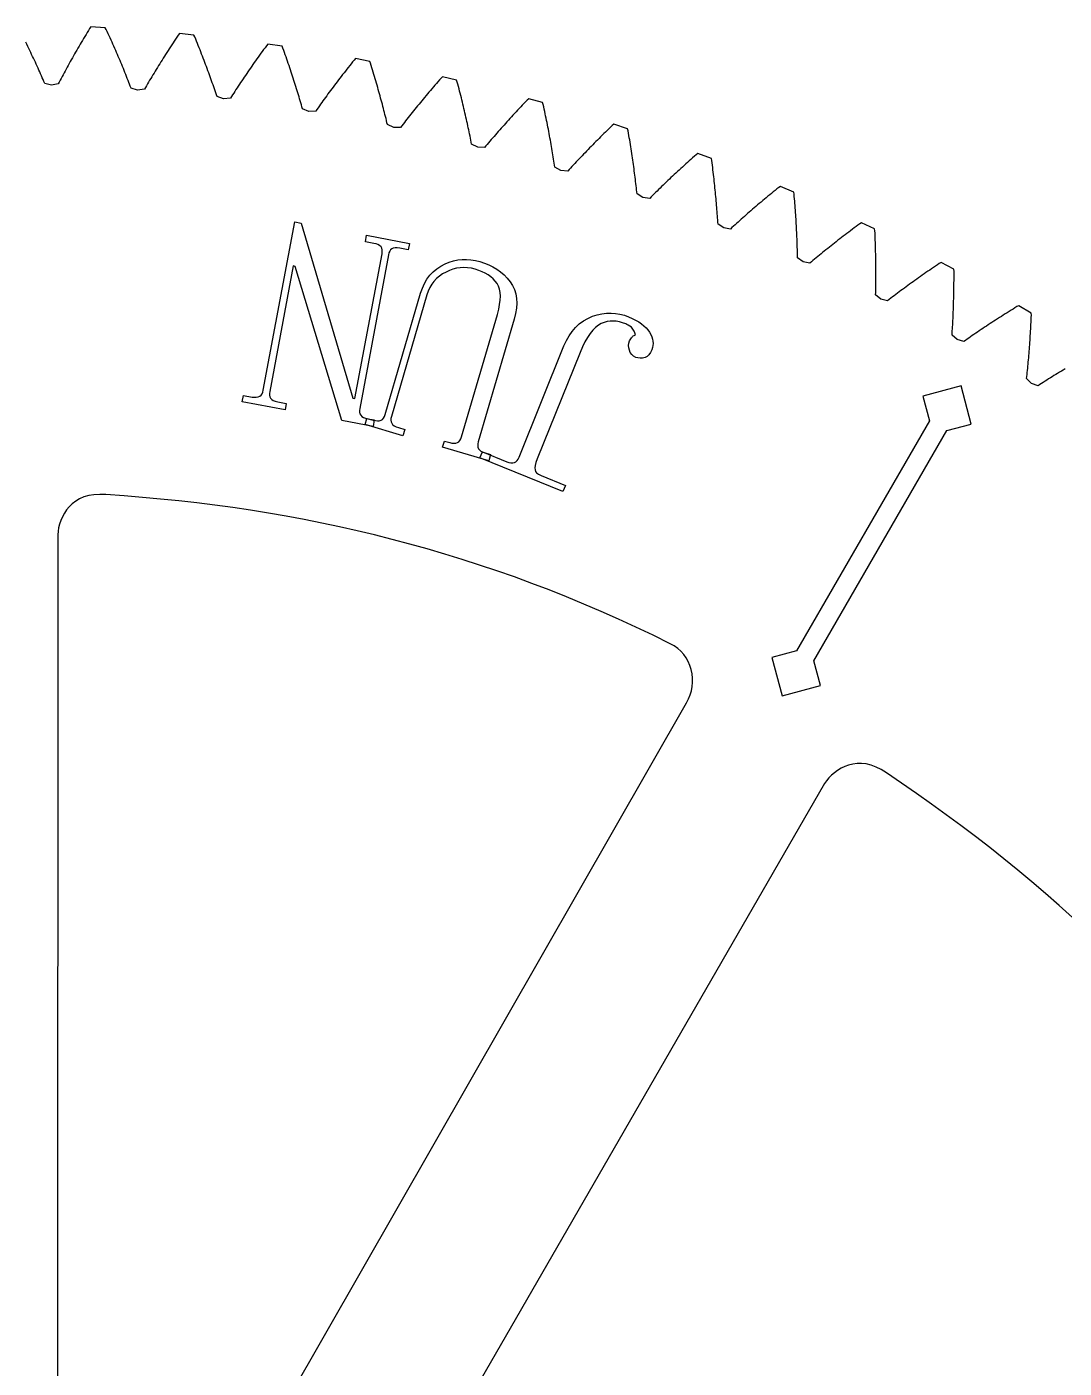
# Model space of a CAD drawing. Extents: x -19 to 488, y 50 to 261.
# Drawn here: x 87.9 to 140.4, y 191.1 to 258.8 of the extents above; entities that cross this region are included whole.
import ezdxf

# ---------------------------------------------------------------- set-up
doc = ezdxf.new("R2010")
doc.units = 0
doc.layers.get('0').update_dxf_attribs({"linetype": 'CONTINUOUS'})

msp = doc.modelspace()

# ---------------------------------------------------------------- linework, layer by layer
at = {"color": 5}
for p, q in [((91.173622, 258.826459), (91.112351, 258.743234)), ((91.903279, 258.783674), (91.173622, 258.826459)), ((90.749498, 258.141929), (90.690824, 258.042787)), ((90.808708, 258.241384), (90.749498, 258.141929)), ((90.868427, 258.341152), (90.808708, 258.241384)), ((90.928625, 258.4412), (90.868427, 258.341152)), ((90.989359, 258.541583), (90.928625, 258.4412)), ((91.050601, 258.642255), (90.989359, 258.541583)), ((91.112351, 258.743234), (91.050601, 258.642255)), ((91.954418, 258.693871), (91.903279, 258.783674)), ((92.003948, 258.586375), (91.954418, 258.693871)), ((92.052998, 258.479241), (92.003948, 258.586375)), ((92.101597, 258.372448), (92.052998, 258.479241)), ((92.149716, 258.266053), (92.101597, 258.372448)), ((92.197355, 258.159991), (92.149716, 258.266053)), ((92.244542, 258.054299), (92.197355, 258.159991)), ((95.457642, 258.206049), (95.392646, 258.108372)), ((95.523146, 258.303981), (95.457642, 258.206049)), ((95.589186, 258.402225), (95.523146, 258.303981)), ((95.653984, 258.482743), (95.589186, 258.402225)), ((96.38113, 258.4086), (95.653984, 258.482743)), ((96.428346, 258.316681), (96.38113, 258.4086)), ((96.473219, 258.207153), (96.428346, 258.316681)), ((96.517612, 258.097987), (96.473219, 258.207153)), ((87.937916, 257.943134), (87.88768, 258.045663)), ((87.9877, 257.840967), (87.937916, 257.943134)), ((88.037004, 257.739172), (87.9877, 257.840967)), ((88.085828, 257.63771), (88.037004, 257.739172)), ((88.134173, 257.536618), (88.085828, 257.63771)), ((88.182066, 257.435868), (88.134173, 257.536618)), ((90.349138, 257.454551), (90.293935, 257.357636)), ((90.404848, 257.551805), (90.349138, 257.454551)), ((90.461039, 257.649369), (90.404848, 257.551805)), ((90.517737, 257.747241), (90.461039, 257.649369)), ((90.574944, 257.845457), (90.517737, 257.747241)), ((90.63263, 257.94395), (90.574944, 257.845457)), ((90.690824, 258.042787), (90.63263, 257.94395)), ((92.29125, 257.948976), (92.244542, 258.054299)), ((92.337478, 257.844015), (92.29125, 257.948976)), ((92.383283, 257.739451), (92.337478, 257.844015)), ((92.428608, 257.635227), (92.383283, 257.739451)), ((92.473481, 257.5314), (92.428608, 257.635227)), ((92.517874, 257.427935), (92.473481, 257.5314)), ((95.013622, 257.528377), (94.952267, 257.432732)), ((95.075513, 257.624336), (95.013622, 257.528377)), ((95.137884, 257.720571), (95.075513, 257.624336)), ((95.200792, 257.817091), (95.137884, 257.720571)), ((95.264235, 257.913896), (95.200792, 257.817091)), ((95.328187, 258.011006), (95.264235, 257.913896)), ((95.392646, 258.108372), (95.328187, 258.011006)), ((96.561554, 257.989221), (96.517612, 258.097987)), ((96.605045, 257.880845), (96.561554, 257.989221)), ((96.648084, 257.772838), (96.605045, 257.880845)), ((96.690671, 257.66523), (96.648084, 257.772838)), ((96.732807, 257.557983), (96.690671, 257.66523)), ((96.774491, 257.451136), (96.732807, 257.557983)), ((99.769603, 257.48929), (99.701531, 257.395027)), ((99.838183, 257.583809), (99.769603, 257.48929)), ((99.907327, 257.678604), (99.838183, 257.583809)), ((99.97698, 257.773629), (99.907327, 257.678604)), ((100.047196, 257.868907), (99.97698, 257.773629)), ((100.11541, 257.946574), (100.047196, 257.868907)), ((100.838689, 257.841252), (100.11541, 257.946574)), ((100.881897, 257.747354), (100.838689, 257.841252)), ((100.922001, 257.635989), (100.881897, 257.747354)), ((100.961681, 257.52505), (100.922001, 257.635989)), ((101.00091, 257.414473), (100.961681, 257.52505)), ((88.22948, 257.335507), (88.182066, 257.435868)), ((88.276441, 257.23549), (88.22948, 257.335507)), ((88.322923, 257.135835), (88.276441, 257.23549)), ((88.368982, 257.036549), (88.322923, 257.135835)), ((88.414561, 256.937633), (88.368982, 257.036549)), ((88.459688, 256.839081), (88.414561, 256.937633)), ((88.504364, 256.740893), (88.459688, 256.839081)), ((89.972907, 256.783), (89.921091, 256.688399)), ((90.025203, 256.877943), (89.972907, 256.783)), ((90.077979, 256.973221), (90.025203, 256.877943)), ((90.131234, 257.068838), (90.077979, 256.973221)), ((90.184997, 257.164762), (90.131234, 257.068838)), ((90.239212, 257.261028), (90.184997, 257.164762)), ((90.293935, 257.357636), (90.239212, 257.261028)), ((92.561845, 257.324839), (92.517874, 257.427935)), ((92.605363, 257.222141), (92.561845, 257.324839)), ((92.648402, 257.119833), (92.605363, 257.222141)), ((92.691018, 257.017866), (92.648402, 257.119833)), ((92.733182, 256.916325), (92.691018, 257.017866)), ((92.774922, 256.815145), (92.733182, 256.916325)), ((92.816212, 256.714336), (92.774922, 256.815145)), ((94.594748, 256.86513), (94.536949, 256.77157)), ((94.653083, 256.958969), (94.594748, 256.86513)), ((94.711898, 257.053118), (94.653083, 256.958969)), ((94.77125, 257.147578), (94.711898, 257.053118)), ((94.831081, 257.24232), (94.77125, 257.147578)), ((94.89142, 257.337369), (94.831081, 257.24232)), ((94.952267, 257.432732), (94.89142, 257.337369)), ((96.815752, 257.344682), (96.774491, 257.451136)), ((96.856533, 257.238623), (96.815752, 257.344682)), ((96.896891, 257.132959), (96.856533, 257.238623)), ((96.936825, 257.02769), (96.896891, 257.132959)), ((96.976308, 256.922788), (96.936825, 257.02769)), ((97.015368, 256.818306), (96.976308, 256.922788)), ((97.053976, 256.714223), (97.015368, 256.818306)), ((99.304275, 256.835099), (99.2399, 256.74273)), ((99.369158, 256.927727), (99.304275, 256.835099)), ((99.434577, 257.02066), (99.369158, 256.927727)), ((99.500532, 257.113849), (99.434577, 257.02066)), ((99.566995, 257.207321), (99.500532, 257.113849)), ((99.633995, 257.301047), (99.566995, 257.207321)), ((99.701531, 257.395027), (99.633995, 257.301047)), ((101.039687, 257.304324), (101.00091, 257.414473)), ((101.078041, 257.194568), (101.039687, 257.304324)), ((101.115944, 257.085207), (101.078041, 257.194568)), ((101.153451, 256.976269), (101.115944, 257.085207)), ((101.190479, 256.867723), (101.153451, 256.976269)), ((101.227111, 256.759607), (101.190479, 256.867723)), ((104.184461, 256.776992), (104.11241, 256.685747)), ((104.257049, 256.86846), (104.184461, 256.776992)), ((104.330201, 256.960179), (104.257049, 256.86846)), ((104.403889, 257.052127), (104.330201, 256.960179)), ((104.478142, 257.144329), (104.403889, 257.052127)), ((104.549629, 257.21898), (104.478142, 257.144329)), ((105.267687, 257.082607), (104.549629, 257.21898)), ((105.306831, 256.986962), (105.267687, 257.082607)), ((105.342109, 256.873989), (105.306831, 256.986962)), ((105.376963, 256.76141), (105.342109, 256.873989)), ((88.548588, 256.643075), (88.504364, 256.740893)), ((88.592361, 256.545626), (88.548588, 256.643075)), ((88.635682, 256.44857), (88.592361, 256.545626)), ((88.67858, 256.351878), (88.635682, 256.44857)), ((88.720998, 256.255583), (88.67858, 256.351878)), ((88.762992, 256.159631), (88.720998, 256.255583)), ((88.804564, 256.064096), (88.762992, 256.159631)), ((89.62013, 256.127881), (89.571616, 256.035679)), ((89.669123, 256.220447), (89.62013, 256.127881)), ((89.718569, 256.313354), (89.669123, 256.220447)), ((89.768494, 256.406601), (89.718569, 256.313354)), ((89.818899, 256.500185), (89.768494, 256.406601)), ((89.869755, 256.594112), (89.818899, 256.500185)), ((89.921091, 256.688399), (89.869755, 256.594112)), ((92.857049, 256.613952), (92.816212, 256.714336)), ((92.897463, 256.51393), (92.857049, 256.613952)), ((92.937426, 256.414308), (92.897463, 256.51393)), ((92.976965, 256.315079), (92.937426, 256.414308)), ((93.016081, 256.216242), (92.976965, 256.315079)), ((93.054774, 256.117803), (93.016081, 256.216242)), ((93.093015, 256.01973), (93.054774, 256.117803)), ((94.146043, 256.125564), (94.092166, 256.03455)), ((94.200399, 256.216891), (94.146043, 256.125564)), ((94.255263, 256.308557), (94.200399, 256.216891)), ((94.310606, 256.400533), (94.255263, 256.308557)), ((94.366458, 256.492819), (94.310606, 256.400533)), ((94.42279, 256.585445), (94.366458, 256.492819)), ((94.479601, 256.678352), (94.42279, 256.585445)), ((94.536949, 256.77157), (94.479601, 256.678352)), ((97.09216, 256.610534), (97.053976, 256.714223)), ((97.129922, 256.507272), (97.09216, 256.610534)), ((97.16726, 256.404374), (97.129922, 256.507272)), ((97.204174, 256.301899), (97.16726, 256.404374)), ((97.240666, 256.199845), (97.204174, 256.301899)), ((97.276734, 256.098191), (97.240666, 256.199845)), ((98.803725, 256.104005), (98.743443, 256.013888)), ((98.864488, 256.194398), (98.803725, 256.104005)), ((98.925758, 256.285076), (98.864488, 256.194398)), ((98.987565, 256.376039), (98.925758, 256.285076)), ((99.04988, 256.467278), (98.987565, 256.376039)), ((99.112702, 256.558806), (99.04988, 256.467278)), ((99.176033, 256.650641), (99.112702, 256.558806)), ((99.2399, 256.74273), (99.176033, 256.650641)), ((101.26332, 256.651883), (101.227111, 256.759607)), ((101.299106, 256.544582), (101.26332, 256.651883)), ((101.33444, 256.437676), (101.299106, 256.544582)), ((101.369379, 256.331191), (101.33444, 256.437676)), ((101.403895, 256.225132), (101.369379, 256.331191)), ((101.438016, 256.119468), (101.403895, 256.225132)), ((101.471713, 256.014258), (101.438016, 256.119468)), ((103.691419, 256.143403), (103.623121, 256.053907)), ((103.760225, 256.233178), (103.691419, 256.143403)), ((103.829595, 256.323207), (103.760225, 256.233178)), ((103.899502, 256.413459), (103.829595, 256.323207)), ((103.969916, 256.503995), (103.899502, 256.413459)), ((104.040895, 256.594733), (103.969916, 256.503995)), ((104.11241, 256.685747), (104.040895, 256.594733)), ((105.411394, 256.649283), (105.376963, 256.76141)), ((105.44543, 256.537552), (105.411394, 256.649283)), ((105.479015, 256.426246), (105.44543, 256.537552)), ((105.512176, 256.315361), (105.479015, 256.426246)), ((105.544942, 256.204896), (105.512176, 256.315361)), ((105.577313, 256.094861), (105.544942, 256.204896)), ((108.795662, 256.140863), (108.718079, 256.052158)), ((108.873809, 256.229763), (108.795662, 256.140863)), ((108.948429, 256.301278), (108.873809, 256.229763)), ((109.659968, 256.134146), (108.948429, 256.301278)), ((109.694963, 256.036889), (109.659968, 256.134146)), ((88.845684, 255.96893), (88.804564, 256.064096)), ((89.181838, 255.881247), (88.845684, 255.96893)), ((89.523581, 255.943813), (89.181838, 255.881247)), ((89.181838, 255.881247), (89.181838, 255.881247)), ((89.571616, 256.035679), (89.523581, 255.943813)), ((93.130861, 255.922081), (93.093015, 256.01973)), ((93.168256, 255.824859), (93.130861, 255.922081)), ((93.205255, 255.728), (93.168256, 255.824859)), ((93.537346, 255.625946), (93.205255, 255.728)), ((93.881431, 255.673757), (93.537346, 255.625946)), ((93.537346, 255.625946), (93.537346, 255.625946)), ((93.933388, 255.763444), (93.881431, 255.673757)), ((93.985825, 255.853501), (93.933388, 255.763444)), ((94.038742, 255.943872), (93.985825, 255.853501)), ((94.092166, 256.03455), (94.038742, 255.943872)), ((97.312378, 255.996927), (97.276734, 256.098191)), ((97.3476, 255.896089), (97.312378, 255.996927)), ((97.382426, 255.795649), (97.3476, 255.896089)), ((97.416857, 255.695655), (97.382426, 255.795649)), ((97.450837, 255.596033), (97.416857, 255.695655)), ((97.484449, 255.49686), (97.450837, 255.596033)), ((97.517639, 255.398079), (97.484449, 255.49686)), ((98.392443, 255.479529), (98.335688, 255.391535)), ((98.449678, 255.567864), (98.392443, 255.479529)), ((98.507448, 255.656457), (98.449678, 255.567864)), ((98.565699, 255.745385), (98.507448, 255.656457)), ((98.62443, 255.834593), (98.565699, 255.745385)), ((98.683696, 255.924088), (98.62443, 255.834593)), ((98.743443, 256.013888), (98.683696, 255.924088)), ((101.504987, 255.909441), (101.471713, 256.014258)), ((101.537866, 255.805047), (101.504987, 255.909441)), ((101.570322, 255.701076), (101.537866, 255.805047)), ((101.602382, 255.597529), (101.570322, 255.701076)), ((101.634047, 255.494405), (101.602382, 255.597529)), ((101.665318, 255.391729), (101.634047, 255.494405)), ((103.159882, 255.434543), (103.095789, 255.347113)), ((103.224482, 255.522232), (103.159882, 255.434543)), ((103.289619, 255.610169), (103.224482, 255.522232)), ((103.355264, 255.698395), (103.289619, 255.610169)), ((103.421445, 255.7869), (103.355264, 255.698395)), ((103.488134, 255.875628), (103.421445, 255.7869)), ((103.55536, 255.964641), (103.488134, 255.875628)), ((103.623121, 256.053907), (103.55536, 255.964641)), ((105.609232, 255.985274), (105.577313, 256.094861)), ((105.640784, 255.876082), (105.609232, 255.985274)), ((105.671914, 255.767342), (105.640784, 255.876082)), ((105.702619, 255.659025), (105.671914, 255.767342)), ((105.732958, 255.551129), (105.702619, 255.659025)), ((105.762874, 255.443687), (105.732958, 255.551129)), ((105.792394, 255.336671), (105.762874, 255.443687)), ((108.190521, 255.437308), (108.117369, 255.350356)), ((108.264238, 255.524487), (108.190521, 255.437308)), ((108.338518, 255.611894), (108.264238, 255.524487)), ((108.413307, 255.699493), (108.338518, 255.611894)), ((108.488689, 255.787349), (108.413307, 255.699493)), ((108.564607, 255.875405), (108.488689, 255.787349)), ((108.641061, 255.963684), (108.564607, 255.875405)), ((108.718079, 256.052158), (108.641061, 255.963684)), ((109.725358, 255.922505), (109.694963, 256.036889)), ((109.75533, 255.808543), (109.725358, 255.922505)), ((109.784907, 255.695034), (109.75533, 255.808543)), ((109.814089, 255.58195), (109.784907, 255.695034)), ((109.842848, 255.469287), (109.814089, 255.58195)), ((109.871239, 255.357073), (109.842848, 255.469287)), ((97.550433, 255.299728), (97.517639, 255.398079)), ((97.877811, 255.183478), (97.550433, 255.299728)), ((98.223646, 255.216444), (97.877811, 255.183478)), ((97.877811, 255.183478), (97.877811, 255.183478)), ((98.279413, 255.303845), (98.223646, 255.216444)), ((98.335688, 255.391535), (98.279413, 255.303845)), ((101.696164, 255.289455), (101.665318, 255.391729)), ((101.726644, 255.187626), (101.696164, 255.289455)), ((101.756729, 255.086227), (101.726644, 255.187626)), ((101.786419, 254.985245), (101.756729, 255.086227)), ((101.815714, 254.88472), (101.786419, 254.985245)), ((101.844613, 254.784616), (101.815714, 254.88472)), ((101.873146, 254.684935), (101.844613, 254.784616)), ((102.722127, 254.828357), (102.661618, 254.742872)), ((102.783115, 254.914125), (102.722127, 254.828357)), ((102.844611, 255.000149), (102.783115, 254.914125)), ((102.906644, 255.086481), (102.844611, 255.000149)), ((102.969184, 255.173095), (102.906644, 255.086481)), ((103.032233, 255.259963), (102.969184, 255.173095)), ((103.095789, 255.347113), (103.032233, 255.259963)), ((105.82152, 255.230073), (105.792394, 255.336671)), ((105.850278, 255.123929), (105.82152, 255.230073)), ((105.878613, 255.018237), (105.850278, 255.123929)), ((105.906581, 254.912968), (105.878613, 255.018237)), ((105.934154, 254.808125), (105.906581, 254.912968)), ((105.961361, 254.703756), (105.934154, 254.808125)), ((107.620376, 254.748181), (107.551514, 254.663116)), ((107.689746, 254.833497), (107.620376, 254.748181)), ((107.759681, 254.919035), (107.689746, 254.833497)), ((107.830123, 255.004834), (107.759681, 254.919035)), ((107.90113, 255.090881), (107.830123, 255.004834)), ((107.972674, 255.177128), (107.90113, 255.090881)), ((108.044753, 255.263629), (107.972674, 255.177128)), ((108.117369, 255.350356), (108.044753, 255.263629)), ((109.899207, 255.245313), (109.871239, 255.357073)), ((109.926809, 255.134007), (109.899207, 255.245313)), ((109.953987, 255.023122), (109.926809, 255.134007)), ((109.980798, 254.912685), (109.953987, 255.023122)), ((110.007214, 254.802703), (109.980798, 254.912685)), ((110.033263, 254.693145), (110.007214, 254.802703)), ((112.901882, 254.786222), (112.822239, 254.701499)), ((112.98209, 254.871117), (112.901882, 254.786222)), ((113.062834, 254.956207), (112.98209, 254.871117)), ((113.14417, 255.041492), (113.062834, 254.956207)), ((113.226043, 255.126949), (113.14417, 255.041492)), ((113.303682, 255.195162), (113.226043, 255.126949)), ((114.007375, 254.997581), (113.303682, 255.195162)), ((114.038166, 254.898944), (114.007375, 254.997581)), ((114.063594, 254.783346), (114.038166, 254.898944)), ((114.088655, 254.668196), (114.063594, 254.783346)), ((102.195218, 254.554715), (101.873146, 254.684935)), ((102.542154, 254.572749), (102.195218, 254.554715)), ((102.195218, 254.554715), (102.195218, 254.554715)), ((102.601646, 254.657669), (102.542154, 254.572749)), ((102.661618, 254.742872), (102.601646, 254.657669)), ((105.988172, 254.599817), (105.961361, 254.703756)), ((106.014616, 254.496295), (105.988172, 254.599817)), ((106.040665, 254.393255), (106.014616, 254.496295)), ((106.066347, 254.290639), (106.040665, 254.393255)), ((106.091663, 254.188506), (106.066347, 254.290639)), ((106.116611, 254.08679), (106.091663, 254.188506)), ((106.141193, 253.985532), (106.116611, 254.08679)), ((107.084408, 254.074545), (107.019779, 253.991487)), ((107.149544, 254.157857), (107.084408, 254.074545)), ((107.215218, 254.241451), (107.149544, 254.157857)), ((107.281427, 254.325271), (107.215218, 254.241451)), ((107.348172, 254.40937), (107.281427, 254.325271)), ((107.415426, 254.493698), (107.348172, 254.40937)), ((107.483216, 254.57828), (107.415426, 254.493698)), ((107.551514, 254.663116), (107.483216, 254.57828)), ((110.058917, 254.584069), (110.033263, 254.693145)), ((110.084176, 254.47541), (110.058917, 254.584069)), ((110.109068, 254.367235), (110.084176, 254.47541)), ((110.133593, 254.25951), (110.109068, 254.367235)), ((110.157751, 254.152209), (110.133593, 254.25951)), ((110.181514, 254.045388), (110.157751, 254.152209)), ((112.280457, 254.114056), (112.205273, 254.030939)), ((112.356206, 254.197368), (112.280457, 254.114056)), ((112.43249, 254.280903), (112.356206, 254.197368)), ((112.509311, 254.364613), (112.43249, 254.280903)), ((112.586725, 254.448543), (112.509311, 254.364613)), ((112.664675, 254.532676), (112.586725, 254.448543)), ((112.743189, 254.617004), (112.664675, 254.532676)), ((112.822239, 254.701499), (112.743189, 254.617004)), ((114.113293, 254.553504), (114.088655, 254.668196)), ((114.137592, 254.439258), (114.113293, 254.553504)), ((114.161497, 254.325497), (114.137592, 254.439258)), ((114.185006, 254.212153), (114.161497, 254.325497)), ((114.208148, 254.099293), (114.185006, 254.212153)), ((114.230923, 253.986884), (114.208148, 254.099293)), ((106.165407, 253.884722), (106.141193, 253.985532)), ((106.481581, 253.740758), (106.165407, 253.884722)), ((106.828968, 253.743865), (106.481581, 253.74076)), ((106.481581, 253.740758), (106.481581, 253.740758)), ((106.892045, 253.826133), (106.828968, 253.743865)), ((106.955658, 253.908683), (106.892045, 253.826133)), ((107.019779, 253.991487), (106.955658, 253.908683)), ((110.204939, 253.939019), (110.181514, 254.045388)), ((110.227968, 253.833101), (110.204939, 253.939019)), ((110.250659, 253.727634), (110.227968, 253.833101)), ((110.272982, 253.622648), (110.250659, 253.727634)), ((110.294939, 253.518113), (110.272982, 253.622648)), ((110.316529, 253.414032), (110.294939, 253.518113)), ((110.337781, 253.3104), (110.316529, 253.414032)), ((111.694338, 253.455233), (111.6235, 253.373869)), ((111.765684, 253.536796), (111.694338, 253.455233)), ((111.837594, 253.618615), (111.765684, 253.536796)), ((111.910041, 253.700657), (111.837594, 253.618615)), ((111.983023, 253.782893), (111.910041, 253.700657)), ((112.05657, 253.865359), (111.983023, 253.782893)), ((112.130654, 253.948053), (112.05657, 253.865359)), ((112.205273, 254.030939), (112.130654, 253.948053)), ((114.253332, 253.874929), (114.230923, 253.986884)), ((114.275345, 253.763448), (114.253332, 253.874929)), ((114.29702, 253.652425), (114.275345, 253.763448)), ((114.318328, 253.541876), (114.29702, 253.652425)), ((114.339268, 253.431781), (114.318328, 253.541876)), ((114.359842, 253.322166), (114.339268, 253.431781)), ((117.105103, 253.430229), (117.022468, 253.349203)), ((117.188302, 253.511427), (117.105103, 253.430229)), ((117.272065, 253.592817), (117.188302, 253.511427)), ((117.356422, 253.674351), (117.272065, 253.592817)), ((117.441342, 253.756057), (117.356422, 253.674351)), ((117.526827, 253.837899), (117.441342, 253.756057)), ((117.607317, 253.902728), (117.526827, 253.837899)), ((118.301866, 253.675056), (117.607317, 253.902728)), ((118.328367, 253.57515), (118.301866, 253.675056)), ((118.3488, 253.458564), (118.328367, 253.57515)), ((118.368866, 253.342457), (118.3488, 253.458564)), ((110.358665, 253.207276), (110.337781, 253.3104)), ((110.379239, 253.104572), (110.358665, 253.207276)), ((110.399418, 253.002351), (110.379239, 253.104572)), ((110.419286, 252.90061), (110.399418, 253.002351)), ((110.728969, 252.743159), (110.419286, 252.90061)), ((111.076159, 252.731333), (110.728969, 252.743159)), ((110.728969, 252.743159), (110.728969, 252.743159)), ((111.142735, 252.81081), (111.076159, 252.731333)), ((111.209819, 252.890538), (111.142735, 252.81081)), ((111.27744, 252.970489), (111.209819, 252.890538)), ((111.345568, 253.050699), (111.27744, 252.970489)), ((111.414261, 253.131129), (111.345568, 253.050699)), ((111.483462, 253.211817), (111.414261, 253.131129)), ((111.553227, 253.292733), (111.483462, 253.211817)), ((111.6235, 253.373869), (111.553227, 253.292733)), ((114.38005, 253.213005), (114.359842, 253.322166)), ((114.399918, 253.104293), (114.38005, 253.213005)), ((114.41942, 252.996089), (114.399918, 253.104293)), ((114.438582, 252.888334), (114.41942, 252.996089)), ((114.457407, 252.781033), (114.438582, 252.888334)), ((114.475864, 252.674243), (114.457407, 252.781033)), ((116.459858, 252.786847), (116.381711, 252.707232)), ((116.538542, 252.866631), (116.459858, 252.786847)), ((116.61779, 252.946613), (116.538542, 252.866631)), ((116.697602, 253.026764), (116.61779, 252.946613)), ((116.777951, 253.107112), (116.697602, 253.026764)), ((116.858892, 253.18763), (116.777951, 253.107112)), ((116.940398, 253.268318), (116.858892, 253.18763)), ((117.022468, 253.349203), (116.940398, 253.268318)), ((118.388593, 253.226803), (118.368866, 253.342457)), ((118.407925, 253.111631), (118.388593, 253.226803)), ((118.426919, 252.996933), (118.407925, 253.111631)), ((118.445545, 252.882717), (118.426919, 252.996933)), ((118.463805, 252.768954), (118.445545, 252.882717)), ((118.481726, 252.65567), (118.463805, 252.768954)), ((114.493983, 252.567899), (114.475864, 252.674243)), ((114.511763, 252.46204), (114.493983, 252.567899)), ((114.529204, 252.356658), (114.511763, 252.46204)), ((114.546307, 252.251756), (114.529204, 252.356658)), ((114.563071, 252.147303), (114.546307, 252.251756)), ((114.579524, 252.04336), (114.563071, 252.147303)), ((114.595639, 251.939869), (114.579524, 252.04336)), ((115.776626, 252.077343), (115.703474, 251.999534)), ((115.850343, 252.155374), (115.776626, 252.077343)), ((115.924595, 252.233635), (115.850343, 252.155374)), ((115.999412, 252.312067), (115.924595, 252.233635)), ((116.074766, 252.390719), (115.999412, 252.312067)), ((116.150655, 252.469547), (116.074766, 252.390719)), ((116.227138, 252.548595), (116.150655, 252.469547)), ((116.304156, 252.627814), (116.227138, 252.548595)), ((116.381711, 252.707232), (116.304156, 252.627814)), ((118.49928, 252.542865), (118.481726, 252.65567)), ((118.516496, 252.430544), (118.49928, 252.542865)), ((118.533373, 252.318671), (118.516496, 252.430544)), ((118.549883, 252.207306), (118.533373, 252.318671)), ((118.566054, 252.096421), (118.549883, 252.207306)), ((118.581915, 251.986013), (118.566054, 252.096421)), ((121.415906, 252.053436), (121.329292, 251.975884)), ((121.503084, 252.131131), (121.415906, 252.053436)), ((121.590856, 252.208943), (121.503084, 252.131131)), ((121.679219, 252.286921), (121.590856, 252.208943)), ((121.768148, 252.36504), (121.679219, 252.286921)), ((121.851375, 252.426339), (121.768148, 252.36504)), ((122.535482, 252.168977), (121.851375, 252.426339)), ((122.557664, 252.068027), (122.535482, 252.168977)), ((122.573045, 251.950679), (122.557664, 252.068027)), ((114.611415, 251.836887), (114.595639, 251.939869)), ((114.626881, 251.734383), (114.611415, 251.836887)), ((114.929508, 251.563755), (114.626881, 251.734383)), ((115.275879, 251.537), (114.929508, 251.563755)), ((114.929508, 251.563755), (114.929508, 251.563755)), ((115.345786, 251.613539), (115.275879, 251.537)), ((115.416228, 251.6903), (115.345786, 251.613539)), ((115.487236, 251.767291), (115.416228, 251.6903)), ((115.558779, 251.844478), (115.487236, 251.767291)), ((115.630858, 251.921895), (115.558779, 251.844478)), ((115.703474, 251.999534), (115.630858, 251.921895)), ((118.597409, 251.87609), (118.581915, 251.986013)), ((118.612593, 251.766641), (118.597409, 251.87609)), ((118.627409, 251.657675), (118.612593, 251.766641)), ((118.641916, 251.549192), (118.627409, 251.657675)), ((118.656111, 251.441214), (118.641916, 251.549192)), ((118.66994, 251.333684), (118.656111, 251.441214)), ((120.656954, 251.360837), (120.575476, 251.284662)), ((120.738996, 251.437178), (120.656954, 251.360837)), ((120.821602, 251.513657), (120.738996, 251.437178)), ((120.904802, 251.590312), (120.821602, 251.513657)), ((120.988537, 251.667133), (120.904802, 251.590312)), ((121.072865, 251.744095), (120.988537, 251.667133)), ((121.157757, 251.821198), (121.072865, 251.744095)), ((121.243242, 251.898467), (121.157757, 251.821198)), ((121.329292, 251.975884), (121.243242, 251.898467)), ((122.588116, 251.83381), (122.573045, 251.950679)), ((122.60282, 251.717425), (122.588116, 251.83381)), ((122.617213, 251.601516), (122.60282, 251.717425)), ((122.63124, 251.486113), (122.617213, 251.601516)), ((122.644927, 251.371192), (122.63124, 251.486113)), ((122.658276, 251.256751), (122.644927, 251.371192)), ((118.683487, 251.226666), (118.66994, 251.333684)), ((118.696695, 251.120158), (118.683487, 251.226666)), ((118.709592, 251.014099), (118.696695, 251.120158)), ((118.722151, 250.908576), (118.709592, 251.014099)), ((118.734428, 250.803502), (118.722151, 250.908576)), ((118.746366, 250.698938), (118.734428, 250.803502)), ((118.758022, 250.594855), (118.746366, 250.698938)), ((119.943835, 250.681387), (119.867381, 250.606793)), ((120.020825, 250.756204), (119.943835, 250.681387)), ((120.09838, 250.831159), (120.020825, 250.756204)), ((120.176499, 250.906318), (120.09838, 250.831159)), ((120.255182, 250.98164), (120.176499, 250.906318)), ((120.334402, 251.057135), (120.255182, 250.98164)), ((120.414186, 251.132827), (120.334402, 251.057135)), ((120.494563, 251.208663), (120.414186, 251.132827)), ((120.575476, 251.284662), (120.494563, 251.208663)), ((122.671315, 251.142792), (122.658276, 251.256751)), ((122.684015, 251.029339), (122.671315, 251.142792)), ((122.696376, 250.916391), (122.684015, 251.029339)), ((122.708399, 250.803897), (122.696376, 250.916391)), ((122.720111, 250.691914), (122.708399, 250.803897)), ((122.731513, 250.580436), (122.720111, 250.691914)), ((125.942186, 250.711046), (125.849984, 250.636824)), ((126.027982, 250.768704), (125.942186, 250.711046)), ((126.700376, 250.482163), (126.027982, 250.768704)), ((118.769367, 250.491282), (118.758022, 250.594855)), ((118.780402, 250.388212), (118.769367, 250.491282)), ((119.075381, 250.204742), (118.780402, 250.388212)), ((119.420284, 250.163086), (119.075381, 250.204742)), ((119.075381, 250.204742), (119.075381, 250.204742)), ((119.493436, 250.236545), (119.420284, 250.163086)), ((119.567125, 250.310205), (119.493436, 250.236545)), ((119.641377, 250.384066), (119.567125, 250.310205)), ((119.716166, 250.458121), (119.641377, 250.384066)), ((119.791491, 250.532371), (119.716166, 250.458121)), ((119.867381, 250.606793), (119.791491, 250.532371)), ((122.742604, 250.469438), (122.731513, 250.580436)), ((122.753357, 250.358948), (122.742604, 250.469438)), ((122.763799, 250.248966), (122.753357, 250.358948)), ((122.773931, 250.139464), (122.763799, 250.248966)), ((122.783752, 250.030467), (122.773931, 250.139464)), ((122.793263, 249.921952), (122.783752, 250.030467)), ((125.133281, 250.047315), (125.0463, 249.974192)), ((125.220826, 250.12058), (125.133281, 250.047315)), ((125.308964, 250.193986), (125.220826, 250.12058)), ((125.397695, 250.267508), (125.308964, 250.193986)), ((125.48699, 250.34114), (125.397695, 250.267508)), ((125.576849, 250.414882), (125.48699, 250.34114)), ((125.66733, 250.488742), (125.576849, 250.414882)), ((125.758346, 250.562741), (125.66733, 250.488742)), ((125.849984, 250.636824), (125.758346, 250.562741)), ((126.718184, 250.380369), (126.700376, 250.482163)), ((126.728514, 250.262453), (126.718184, 250.380369)), ((126.738532, 250.145052), (126.728514, 250.262453)), ((126.748241, 250.028124), (126.738532, 250.145052)), ((126.757611, 249.911708), (126.748241, 250.028124)), ((122.802492, 249.813949), (122.793263, 249.921952)), ((122.81141, 249.706447), (122.802492, 249.813949)), ((122.820018, 249.59946), (122.81141, 249.706447)), ((122.828344, 249.492946), (122.820018, 249.59946)), ((122.836359, 249.386975), (122.828344, 249.492946)), ((122.844092, 249.28148), (122.836359, 249.386975)), ((124.371111, 249.394027), (124.289267, 249.322145)), ((124.453492, 249.466051), (124.371111, 249.394027)), ((124.536465, 249.538215), (124.453492, 249.466051)), ((124.620031, 249.610523), (124.536465, 249.538215)), ((124.704134, 249.682995), (124.620031, 249.610523)), ((124.7888, 249.755582), (124.704134, 249.682995)), ((124.87406, 249.828314), (124.7888, 249.755582)), ((124.959912, 249.901181), (124.87406, 249.828314)), ((125.0463, 249.974192), (124.959912, 249.901181)), ((126.76667, 249.795802), (126.757611, 249.911708)), ((126.775391, 249.680398), (126.76667, 249.795802)), ((126.783829, 249.565506), (126.775391, 249.680398)), ((126.791929, 249.451093), (126.783829, 249.565506)), ((126.799718, 249.337191), (126.791929, 249.451093)), ((126.807225, 249.223794), (126.799718, 249.337191)), ((122.851542, 249.176491), (122.844092, 249.28148)), ((122.858682, 249.072015), (122.851542, 249.176491)), ((122.865569, 248.968044), (122.858682, 249.072015)), ((122.872144, 248.864579), (122.865569, 248.968044)), ((123.158995, 248.668603), (122.872144, 248.864579)), ((123.501782, 248.612162), (123.158995, 248.668603)), ((123.158995, 248.668603), (123.158995, 248.668603)), ((123.57801, 248.682407), (123.501782, 248.612162)), ((123.654803, 248.752819), (123.57801, 248.682407)), ((123.73216, 248.823431), (123.654803, 248.752819)), ((123.810054, 248.894184), (123.73216, 248.823431)), ((123.88854, 248.965109), (123.810054, 248.894184)), ((123.967562, 249.036201), (123.88854, 248.965109)), ((124.04712, 249.107462), (123.967562, 249.036201)), ((124.127271, 249.178864), (124.04712, 249.107462)), ((124.207987, 249.250433), (124.127271, 249.178864)), ((124.289267, 249.322145), (124.207987, 249.250433)), ((126.814422, 249.110905), (126.807225, 249.223794)), ((126.821308, 248.998524), (126.814422, 249.110905)), ((126.827884, 248.886648), (126.821308, 248.998524)), ((126.834178, 248.775283), (126.827884, 248.886648)), ((126.840161, 248.664427), (126.834178, 248.775283)), ((126.84589, 248.554109), (126.840161, 248.664427)), ((129.756899, 248.668745), (129.663371, 248.598841)), ((129.851048, 248.738767), (129.756899, 248.668745)), ((129.94579, 248.80884), (129.851048, 248.738767)), ((130.041097, 248.879003), (129.94579, 248.80884)), ((130.129263, 248.932933), (130.041097, 248.879003)), ((130.788732, 248.617719), (130.129263, 248.932933)), ((126.85128, 248.444268), (126.84589, 248.554109)), ((126.856417, 248.334935), (126.85128, 248.444268)), ((126.861271, 248.226135), (126.856417, 248.334935)), ((126.865815, 248.117819), (126.861271, 248.226135)), ((126.870104, 248.010041), (126.865815, 248.117819)), ((126.874112, 247.902768), (126.870104, 248.010041)), ((128.847692, 247.974055), (128.759949, 247.905167)), ((128.935999, 248.043061), (128.847692, 247.974055)), ((129.024871, 248.112177), (128.935999, 248.043061)), ((129.114336, 248.181406), (129.024871, 248.112177)), ((129.204393, 248.25072), (129.114336, 248.181406)), ((129.295014, 248.320144), (129.204393, 248.25072)), ((129.386228, 248.389686), (129.295014, 248.320144)), ((129.478007, 248.459307), (129.386228, 248.389686)), ((129.570407, 248.529016), (129.478007, 248.459307)), ((129.663371, 248.598841), (129.570407, 248.529016)), ((130.802137, 248.515247), (130.788732, 248.617719)), ((130.807415, 248.397024), (130.802137, 248.515247)), ((130.812354, 248.279281), (130.807415, 248.397024)), ((130.81701, 248.162043), (130.812354, 248.279281)), ((130.821357, 248.045347), (130.81701, 248.162043)), ((130.825421, 247.929156), (130.821357, 248.045347)), ((126.877837, 247.796029), (126.874112, 247.902768)), ((126.88128, 247.689775), (126.877837, 247.796029)), ((126.88447, 247.584052), (126.88128, 247.689775)), ((126.887405, 247.478867), (126.88447, 247.584052)), ((126.889945, 247.374166), (126.887405, 247.478867)), ((126.892202, 247.269995), (126.889945, 247.374166)), ((128.078806, 247.358446), (127.996228, 247.290682)), ((128.161948, 247.426349), (128.078806, 247.358446)), ((128.245656, 247.494361), (128.161948, 247.426349)), ((128.329955, 247.562521), (128.245656, 247.494361)), ((128.414791, 247.630819), (128.329955, 247.562521)), ((128.50022, 247.699227), (128.414791, 247.630819)), ((128.586213, 247.767753), (128.50022, 247.699227)), ((128.672799, 247.836415), (128.586213, 247.767753)), ((128.759949, 247.905167), (128.672799, 247.836415)), ((130.829202, 247.813473), (130.825421, 247.929156)), ((130.832674, 247.698323), (130.829202, 247.813473)), ((130.835835, 247.583657), (130.832674, 247.698323)), ((130.838742, 247.469557), (130.835835, 247.583657)), ((130.841282, 247.355931), (130.838742, 247.469557)), ((130.843539, 247.242848), (130.841282, 247.355931)), ((126.89446, 247.166335), (126.892202, 247.269995)), ((127.17259, 246.958196), (126.89446, 247.166335)), ((127.51264, 246.887047), (127.17259, 246.958196)), ((127.17259, 246.958196), (127.17259, 246.958196)), ((127.591831, 246.953962), (127.51264, 246.887047)), ((127.671587, 247.021018), (127.591831, 246.953962)), ((127.751908, 247.088215), (127.671587, 247.021018)), ((127.832764, 247.155554), (127.751908, 247.088215)), ((127.914214, 247.223064), (127.832764, 247.155554)), ((127.996228, 247.290682), (127.914214, 247.223064)), ((130.845515, 247.130267), (130.843539, 247.242848)), ((130.847208, 247.018224), (130.845515, 247.130267)), ((130.848619, 246.906693), (130.847208, 247.018224)), ((130.849748, 246.795667), (130.848619, 246.906693)), ((130.850595, 246.685177), (130.849748, 246.795667)), ((130.851159, 246.575223), (130.850595, 246.685177)), ((133.764088, 246.674478), (133.667596, 246.608663)), ((133.861144, 246.740377), (133.764088, 246.674478)), ((133.958793, 246.806335), (133.861144, 246.740377)), ((134.057063, 246.872315), (133.958793, 246.806335)), ((134.147458, 246.922413), (134.057063, 246.872315)), ((134.792731, 246.579115), (134.147458, 246.922413)), ((130.850087, 245.926448), (130.850934, 246.033241)), ((130.850934, 246.033241), (130.851498, 246.140601)), ((130.851724, 246.465774), (130.851159, 246.575223)), ((130.851498, 246.140601), (130.85178, 246.248466)), ((130.851865, 246.356865), (130.851724, 246.465774)), ((130.85178, 246.248466), (130.851865, 246.356865)), ((132.73519, 245.954501), (132.645161, 245.889564)), ((132.825812, 246.019553), (132.73519, 245.954501)), ((132.916998, 246.08469), (132.825812, 246.019553)), ((133.008776, 246.149914), (132.916998, 246.08469)), ((133.10112, 246.215217), (133.008776, 246.149914)), ((133.194084, 246.280608), (133.10112, 246.215217)), ((133.287612, 246.346087), (133.194084, 246.280608)), ((133.381733, 246.411619), (133.287612, 246.346087)), ((133.476419, 246.477233), (133.381733, 246.411619)), ((133.571725, 246.542906), (133.476419, 246.477233)), ((133.667596, 246.608663), (133.571725, 246.542906)), ((134.801734, 246.476163), (134.792731, 246.579115)), ((134.800097, 245.889618), (134.800944, 246.005868)), ((134.800944, 246.005868), (134.801508, 246.122649)), ((134.801508, 246.122649), (134.801791, 246.239968)), ((134.801904, 246.357799), (134.801734, 246.476163)), ((134.801791, 246.239968), (134.801904, 246.357799)), ((130.839645, 245.296612), (130.841902, 245.400273)), ((131.108574, 245.076705), (130.839645, 245.296612)), ((130.841902, 245.400273), (130.843878, 245.504441)), ((130.843878, 245.504441), (130.845854, 245.609148)), ((130.845854, 245.609148), (130.847547, 245.714389)), ((130.847547, 245.714389), (130.848958, 245.820135)), ((130.848958, 245.820135), (130.850087, 245.926448)), ((131.860894, 245.3094), (131.776622, 245.245474)), ((131.94573, 245.373436), (131.860894, 245.3094)), ((132.031159, 245.437582), (131.94573, 245.373436)), ((132.117152, 245.501844), (132.031159, 245.437582)), ((132.203709, 245.566222), (132.117152, 245.501844)), ((132.290831, 245.630679), (132.203709, 245.566222)), ((132.378546, 245.695254), (132.290831, 245.630679)), ((132.466853, 245.759908), (132.378546, 245.695254)), ((132.555725, 245.824678), (132.466853, 245.759908)), ((132.645161, 245.889564), (132.555725, 245.824678)), ((134.789091, 245.20314), (134.791631, 245.316227)), ((134.791631, 245.316227), (134.793888, 245.429849)), ((134.793888, 245.429849), (134.795864, 245.543983)), ((134.795864, 245.543983), (134.797557, 245.658678)), ((134.797557, 245.658678), (134.798968, 245.773878)), ((134.798968, 245.773878), (134.800097, 245.889618)), ((131.445237, 244.990997), (131.108574, 245.076705)), ((131.108574, 245.076705), (131.108574, 245.076705)), ((131.527223, 245.054437), (131.445237, 244.990997)), ((131.609801, 245.117997), (131.527223, 245.054437)), ((131.692915, 245.181691), (131.609801, 245.117997)), ((131.776622, 245.245474), (131.692915, 245.181691)), ((134.768517, 244.535798), (134.772552, 244.645667)), ((134.772552, 244.645667), (134.776362, 244.7561)), ((134.776362, 244.7561), (134.779918, 244.867073)), ((134.779918, 244.867073), (134.78322, 244.978551)), ((134.78322, 244.978551), (134.786268, 245.090593)), ((134.786268, 245.090593), (134.789091, 245.20314)), ((137.883008, 244.632998), (137.782594, 244.571304)), ((137.983987, 244.694689), (137.883008, 244.632998)), ((138.076472, 244.740835), (137.983987, 244.694689)), ((138.706392, 244.370136), (138.076472, 244.740835)), ((134.739222, 243.887674), (134.744697, 243.994354)), ((134.744697, 243.994354), (134.749918, 244.101571)), ((134.749918, 244.101571), (134.754914, 244.209326)), ((134.754914, 244.209326), (134.759683, 244.317612)), ((134.759683, 244.317612), (134.764227, 244.426437)), ((134.764227, 244.426437), (134.768517, 244.535798)), ((136.8111, 243.95685), (136.717205, 243.895689)), ((136.905616, 244.018064), (136.8111, 243.95685)), ((137.000697, 244.079331), (136.905616, 244.018064)), ((137.09637, 244.140658), (137.000697, 244.079331)), ((137.192636, 244.202042), (137.09637, 244.140658)), ((137.289467, 244.263481), (137.192636, 244.202042)), ((137.386918, 244.324949), (137.289467, 244.263481)), ((137.484934, 244.386477), (137.386918, 244.324949)), ((137.58357, 244.448055), (137.484934, 244.386477)), ((137.6828, 244.509667), (137.58357, 244.448055)), ((137.782594, 244.571304), (137.6828, 244.509667)), ((138.689712, 243.797053), (138.695413, 243.913698)), ((138.695413, 243.913698), (138.70086, 244.030905)), ((138.70086, 244.030905), (138.706025, 244.14862)), ((138.706025, 244.14862), (138.710964, 244.266871)), ((138.710964, 244.266871), (138.706392, 244.370136)), ((134.701771, 243.258886), (134.708573, 243.362349)), ((134.960992, 243.027577), (134.701771, 243.258886)), ((134.708573, 243.362349), (134.71512, 243.466317)), ((134.71512, 243.466317), (134.721498, 243.570852)), ((134.721498, 243.570852), (134.727623, 243.675926)), ((134.727623, 243.675926), (134.733549, 243.781531)), ((134.733549, 243.781531), (134.739222, 243.887674)), ((135.722625, 243.227729), (135.635701, 243.167471)), ((135.810142, 243.288037), (135.722625, 243.227729)), ((135.898252, 243.348461), (135.810142, 243.288037)), ((135.986926, 243.408941), (135.898252, 243.348461)), ((136.076165, 243.469537), (135.986926, 243.408941)), ((136.165996, 243.530183), (136.076165, 243.469537)), ((136.25642, 243.590918), (136.165996, 243.530183)), ((136.347409, 243.651737), (136.25642, 243.590918)), ((136.43899, 243.712643), (136.347409, 243.651737)), ((136.531136, 243.773575), (136.43899, 243.712643)), ((136.623874, 243.834617), (136.531136, 243.773575)), ((136.717205, 243.895689), (136.623874, 243.834617)), ((138.657511, 243.221887), (138.664453, 243.335848)), ((138.664453, 243.335848), (138.671142, 243.450343)), ((138.671142, 243.450343), (138.677577, 243.565377)), ((138.677577, 243.565377), (138.683757, 243.680947)), ((138.683757, 243.680947), (138.689712, 243.797053)), ((135.293676, 242.92747), (134.960992, 243.027577)), ((134.960992, 243.027577), (134.960992, 243.027577)), ((135.378314, 242.987332), (135.293676, 242.92747)), ((135.463545, 243.047276), (135.378314, 242.987332)), ((135.549313, 243.107333), (135.463545, 243.047276)), ((135.635701, 243.167471), (135.549313, 243.107333)), ((138.602449, 242.439366), (138.611, 242.549518)), ((138.611, 242.549518), (138.619326, 242.660233)), ((138.619326, 242.660233), (138.627426, 242.771485)), ((138.627426, 242.771485), (138.6353, 242.883274)), ((138.6353, 242.883274), (138.642948, 242.995601)), ((138.642948, 242.995601), (138.650342, 243.108459)), ((138.650342, 243.108459), (138.657511, 243.221887)), ((138.546597, 241.789835), (138.556419, 241.896738)), ((138.556419, 241.896738), (138.566071, 242.004151)), ((138.566071, 242.004151), (138.575497, 242.112161)), ((138.575497, 242.112161), (138.584697, 242.220672)), ((138.584697, 242.220672), (138.593672, 242.329754)), ((138.593672, 242.329754), (138.602449, 242.439366)), ((138.483295, 241.159968), (138.49433, 241.263575)), ((138.49433, 241.263575), (138.505195, 241.36774)), ((138.505195, 241.36774), (138.515835, 241.472445)), ((138.515835, 241.472445), (138.526277, 241.577685)), ((138.526277, 241.577685), (138.53655, 241.683491)), ((138.53655, 241.683491), (138.546597, 241.789835)), ((139.854274, 241.208228), (139.762495, 241.151533)), ((139.946617, 241.264958), (139.854274, 241.208228)), ((140.039553, 241.321741), (139.946617, 241.264958)), ((140.133081, 241.378609), (140.039553, 241.321741)), ((140.227202, 241.435474), (140.133081, 241.378609)), ((140.321888, 241.492429), (140.227202, 241.435474)), ((140.417166, 241.549407), (140.321888, 241.492429)), ((138.472062, 241.056901), (138.483295, 241.159968)), ((138.721095, 240.814669), (138.472062, 241.056901)), ((139.04915, 240.700344), (138.721095, 240.814669)), ((138.721095, 240.814669), (138.721095, 240.814669)), ((139.136301, 240.756478), (139.04915, 240.700344)), ((139.224015, 240.812725), (139.136301, 240.756478)), ((139.312323, 240.869025), (139.224015, 240.812725)), ((139.401194, 240.925388), (139.312323, 240.869025)), ((139.490659, 240.98183), (139.401194, 240.925388)), ((139.580688, 241.038331), (139.490659, 240.98183)), ((139.671281, 241.094919), (139.580688, 241.038331)), ((139.762495, 241.151533), (139.671281, 241.094919)), ((89.496598, 233.170311), (89.490756, 174.666911)), ((120.462006, 227.661573), (120.462006, 227.661573)), ((92.278189, 174.037719), (121.273742, 224.68633)), ((128.25566, 220.604541), (98.99889, 169.94204))]:
    msp.add_line(p, q, dxfattribs=at)
at = {"color": 7}
for p, q in [((99.888458, 240.469277), (101.480558, 248.975647)), ((101.480558, 248.975647), (101.805644, 248.914803)), ((101.805644, 248.914803), (104.412401, 240.07118)), ((105.049817, 247.971125), (105.110664, 248.296211)), ((105.483265, 247.89), (105.049817, 247.971125)), ((105.110664, 248.296211), (107.277891, 247.890579)), ((104.52076, 240.050897), (105.889766, 247.365293)), ((106.214847, 247.304443), (104.764716, 239.556602)), ((107.217046, 247.565496), (106.783598, 247.64662)), ((107.277891, 247.890579), (107.217046, 247.565496)), ((101.400009, 246.747573), (100.213538, 240.40843)), ((101.508371, 246.72729), (101.400009, 246.747582)), ((103.864215, 238.940048), (101.508371, 246.72729)), ((106.048195, 239.241467), (107.841759, 245.37886)), ((108.159211, 245.286091), (106.365647, 239.148695)), ((111.713744, 245.855285), (111.713744, 245.855285)), ((109.910522, 238.112759), (111.719546, 244.30306)), ((112.566083, 244.055673), (110.757058, 237.865368)), ((112.817975, 237.083641), (115.086779, 242.706535)), ((115.904656, 242.37653), (113.738979, 237.009219)), ((115.904653, 242.376524), (115.904656, 242.37653)), ((135.157041, 240.695106), (133.22519, 240.177471)), ((135.674679, 238.763258), (135.157041, 240.695106)), ((98.825414, 239.883141), (98.886258, 240.208227)), ((100.992641, 239.477512), (98.825414, 239.883141)), ((98.886258, 240.208227), (99.319704, 240.1271)), ((100.62004, 239.883723), (101.053485, 239.802592)), ((104.412401, 240.07118), (104.52076, 240.050889)), ((133.22519, 240.177471), (133.562429, 238.93306)), ((101.053485, 239.802592), (100.992641, 239.477512)), ((103.864218, 238.940048), (103.864215, 238.940048)), ((105.435459, 238.645967), (103.864218, 238.940048)), ((105.038104, 238.732674), (105.130874, 239.050126)), ((106.942811, 238.17605), (105.038104, 238.732674)), ((105.130874, 239.050126), (105.448323, 238.957354)), ((105.171217, 239.031897), (105.496304, 238.97105)), ((105.496304, 238.97105), (105.435459, 238.645967)), ((106.718131, 238.586271), (107.03558, 238.493499)), ((107.03558, 238.493499), (106.942811, 238.17605)), ((133.562429, 238.93306), (126.847783, 227.302953)), ((134.434608, 238.44391), (135.674679, 238.763258)), ((108.953337, 237.588503), (109.046106, 237.905952)), ((109.046106, 237.905952), (109.31065, 237.828645)), ((127.713726, 226.803002), (134.434608, 238.44391)), ((111.281314, 236.908183), (108.953337, 237.588503)), ((110.842349, 237.04864), (110.966103, 237.355345)), ((110.966103, 237.355345), (112.192915, 236.86033)), ((111.10954, 237.302944), (111.374084, 237.225635)), ((111.374084, 237.225635), (111.281314, 236.908183)), ((115.033964, 235.35735), (110.842349, 237.04864)), ((113.930901, 236.159064), (115.157716, 235.664055)), ((115.157716, 235.664055), (115.033964, 235.35735)), ((126.847783, 227.302953), (125.600234, 226.970659)), ((125.600234, 226.970659), (126.117872, 225.038803)), ((128.049723, 225.556446), (127.713726, 226.803002)), ((126.117872, 225.038803), (128.049723, 225.556446))]:
    msp.add_line(p, q, dxfattribs=at)
for points in [[(105.842249, 247.710657), (105.747408, 247.80318), (105.627749, 247.862961), (105.483265, 247.89)], [(105.889766, 247.365293), (105.916803, 247.509774), (105.900971, 247.624895), (105.842249, 247.710657)], [(106.384053, 247.609243), (106.298292, 247.550524), (106.24189, 247.448924), (106.214847, 247.304443)], [(106.783598, 247.64662), (106.602998, 247.680422), (106.469815, 247.667956), (106.384053, 247.609243)], [(107.841759, 245.37886), (108.047917, 246.084309), (108.459747, 246.57651), (109.077255, 246.85547)], [(109.077255, 246.85547), (109.649184, 247.109464), (110.234961, 247.148845), (110.834593, 246.973611)], [(110.605079, 246.581265), (110.075994, 246.735884), (109.58355, 246.688369), (109.12775, 246.438723)], [(110.834593, 246.973611), (111.469495, 246.788069), (111.982312, 246.446781), (112.373049, 245.949748)], [(109.12775, 246.438723), (108.636675, 246.199388), (108.31383, 245.815176), (108.159211, 245.286091)], [(111.713744, 245.855285), (111.46845, 246.194962), (111.098894, 246.436957), (110.605079, 246.581265)], [(112.373049, 245.949748), (112.72851, 245.463022), (112.792857, 244.831662), (112.566083, 244.055673)], [(111.719546, 244.30306), (111.925704, 245.008509), (111.923771, 245.525918), (111.713732, 245.855285)], [(115.086779, 242.706535), (115.389287, 243.456255), (115.868464, 243.95637), (116.524315, 244.206882)], [(116.524315, 244.206882), (117.16641, 244.423315), (117.777125, 244.414654), (118.356453, 244.180889)], [(118.212074, 243.823074), (117.769056, 244.001828), (117.356235, 244.009893), (116.973607, 243.84726)], [(118.356453, 244.1809), (118.867626, 243.974644), (119.218273, 243.71428), (119.408397, 243.399808)], [(116.973607, 243.847271), (116.577229, 243.650571), (116.220912, 243.160323), (115.904653, 242.376524)], [(118.498154, 243.648209), (118.375591, 243.737287), (118.280231, 243.795577), (118.212074, 243.823074)], [(118.70173, 243.268871), (118.674834, 243.398606), (118.606965, 243.525053), (118.498154, 243.648209)], [(118.537617, 243.156767), (118.551362, 243.190845), (118.606073, 243.228211), (118.70173, 243.268871)], [(119.408397, 243.399808), (119.598522, 243.085336), (119.63858, 242.791788), (119.528579, 242.519165)], [(118.392346, 242.50211), (118.331364, 242.645595), (118.335247, 242.802533), (118.404002, 242.972924)], [(118.403999, 242.972924), (118.431488, 243.041081), (118.476039, 243.102363), (118.537617, 243.156767)], [(118.718782, 242.132636), (118.54839, 242.201388), (118.439579, 242.324547), (118.392346, 242.50211)], [(119.189596, 242.120986), (119.012033, 242.073753), (118.855095, 242.077636), (118.718782, 242.132642)], [(119.528579, 242.519165), (119.446077, 242.314695), (119.333083, 242.181968), (119.189596, 242.120986)], [(99.319704, 240.1271), (99.464185, 240.100063), (99.597368, 240.112509), (99.719249, 240.164475)], [(99.719249, 240.164475), (99.805013, 240.223197), (99.861415, 240.324797), (99.888458, 240.469277)], [(100.213538, 240.40843), (100.186501, 240.263949), (100.202334, 240.148828), (100.261056, 240.063064)], [(100.261056, 240.063064), (100.319775, 239.977305), (100.439437, 239.917522), (100.62004, 239.883723)], [(104.764716, 239.556602), (104.737679, 239.412121), (104.753512, 239.297), (104.812234, 239.211241)], [(104.812234, 239.211241), (104.870953, 239.125476), (104.990615, 239.065696), (105.171217, 239.031897)], [(105.849609, 238.954938), (105.940767, 239.004869), (106.006965, 239.100375), (106.048195, 239.241467)], [(105.448323, 238.957354), (105.589414, 238.916124), (105.723176, 238.915317), (105.849609, 238.954814)], [(106.365647, 239.148695), (106.324417, 239.007606), (106.328766, 238.891483), (106.378685, 238.800322)], [(106.378694, 238.800322), (106.428622, 238.709162), (106.541768, 238.63781), (106.718131, 238.586271)], [(109.31065, 237.828645), (109.451738, 237.787413), (109.5855, 237.786608), (109.711933, 237.826105)], [(109.711933, 237.82623), (109.803094, 237.87616), (109.869289, 237.97167), (109.910522, 238.112759)], [(110.757058, 237.865368), (110.715826, 237.72428), (110.720175, 237.608154), (110.770097, 237.516996)], [(110.770106, 237.516996), (110.820033, 237.425832), (110.933179, 237.354484), (111.10954, 237.302944)], [(112.192915, 236.86033), (112.329225, 236.805325), (112.462248, 236.791276), (112.591988, 236.818188)], [(112.591988, 236.818188), (112.687645, 236.858845), (112.762975, 236.947328), (112.817975, 237.083641)], [(113.738979, 237.009219), (113.628977, 236.736595), (113.594303, 236.552453), (113.634957, 236.456797)], [(113.634957, 236.456797), (113.627789, 236.340809), (113.726431, 236.241566), (113.930901, 236.159064)]]:
    msp.add_open_spline(points, degree=3, dxfattribs=at)
at = {"color": 5}
for points in [[(91.936655, 235.196968), (90.189149, 235.361888), (89.555577, 234.084494), (89.496598, 233.170311)], [(120.462006, 227.661573), (111.132716, 232.322154), (101.814029, 234.561491), (91.936655, 235.196968)], [(121.273742, 224.68633), (121.90997, 225.6798), (121.556774, 227.166851), (120.462006, 227.661573)], [(131.382143, 221.139649), (129.951218, 222.156227), (128.763832, 221.366756), (128.25566, 220.604541)], [(152.318122, 200.351132), (146.569009, 209.051958), (139.61846, 215.650624), (131.382143, 221.139649)]]:
    msp.add_open_spline(points, degree=3, dxfattribs=at)

doc.saveas('drawing.dxf')
